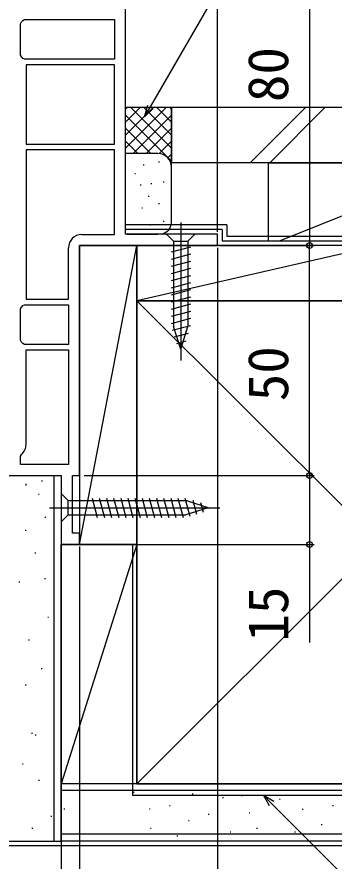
# Model space of a CAD drawing. Units: millimetres, scale not verified. Extents: x -525 to 525, y -783 to 779.
# Drawn here: x 246.4 to 315.3, y -667.6 to -484.1 of the extents above; entities that cross this region are included whole.
import ezdxf
from ezdxf.enums import TextEntityAlignment as Align

# ---------------------------------------------------------------- set-up
doc = ezdxf.new("R2010")
doc.units = ezdxf.units.MM
doc.header["$LTSCALE"] = 4
for name, color, linetype in [('0-2_YKK_11', 7, 'Continuous'), ('0-5_YKK_13', 4, 'Continuous'), ('0-7_YKK_D', 6, 'Continuous'), ('0-9_YSS_K', 3, 'Continuous'), ('0-A_YSS_KE', 3, 'Continuous')]:
    doc.layers.add(name, color=color, linetype=linetype)
doc.styles.add('ＭＳ ゴシック', font='')
doc.styles.get('ＭＳ ゴシック').set_extended_font_data('MS Gothic')

msp = doc.modelspace()

# ---------------------------------------------------------------- linework, layer by layer
at = {"layer": '0-2_YKK_11'}
for points in [[(270, -531.3), (270, -453.8), (222.2, -453.8)], [(247.377, -492.789), (247.2, -492.408), (247.2, -485.592), (247.377, -485.211)], [(247.711, -484.876), (248.092, -484.7), (267.6, -484.7), (267.6, -493.3)], [(267.6, -493.3), (248.092, -493.3), (247.711, -493.124)], [(248.4, -513), (248.4, -545.5), (257.6, -545.5), (257.6, -534.3)], [(260.5, -531.4), (267.6, -531.4), (267.6, -513), (248.4, -513)], [(221, -579), (221, -583.8), (256, -583.8), (256, -598.8), (260, -598.8), (260, -596.3), (258.5, -596.3), (258.5, -583.8), (260, -583.8), (260, -533.8), (290, -533.8), (290, -531.3), (270, -531.3)], [(247.711, -546.876), (248.092, -546.7), (257.6, -546.7), (257.6, -555.3)], [(247.377, -554.789), (247.2, -554.408), (247.2, -547.592), (247.377, -547.211)], [(257.6, -555.3), (248.092, -555.3), (247.711, -555.124)], [(257.6, -556.5), (257.6, -581.4), (247.2, -581.4), (247.2, -579.592), (247.377, -579.211)], [(248.4, -577), (248.4, -556.5), (257.6, -556.5)]]:
    msp.add_lwpolyline(points, dxfattribs=at)
msp.add_lwpolyline([(248.4, -511.8), (267.6, -511.8), (267.6, -494.5), (248.4, -494.5)], close=True, dxfattribs=at)
for centre, start, end in [((245.5, -483), 310.32022, 319.67978), ((245.5, -495), 40.32022, 49.67978), ((260.5, -534.3), 90.00001, 179.99999), ((245.5, -545), 310.32022, 319.67978), ((245.5, -557), 40.32022, 49.67978), ((245.5, -577), 310.32022, 0.00001)]:
    msp.add_arc(centre, 2.9, start, end, dxfattribs=at)
at = {"layer": '0-5_YKK_13'}
for p, q in [((282, -528.8), (282, -558.8)), ((285.1, -531.3), (283.55, -532.85)), ((280.45, -532.85), (280.45, -551.384)), ((283.55, -532.85), (283.55, -551.384)), ((284.1, -534.151), (279.9, -535.276)), ((284.1, -535.704), (279.9, -536.829)), ((284.1, -537.257), (279.9, -538.382)), ((284.1, -538.81), (279.9, -539.935)), ((284.1, -540.363), (279.9, -541.488)), ((284.1, -541.916), (279.9, -543.041)), ((284.1, -543.469), (279.9, -544.594)), ((284.1, -545.021), (279.9, -546.147)), ((284.1, -546.574), (279.9, -547.7)), ((284.1, -548.127), (279.9, -549.253)), ((284.1, -549.68), (279.9, -550.806)), ((284.1, -551.233), (280.159, -552.289)), ((282, -556.3), (280.45, -551.384)), ((282, -556.3), (280.45, -551.384)), ((282, -556.3), (283.55, -551.384)), ((283.647, -552.908), (280.61, -553.721)), ((283.112, -554.604), (281.062, -555.153)), ((256, -587.7), (257.55, -589.25)), ((262.745, -588.7), (263.871, -592.9)), ((264.298, -588.7), (265.424, -592.9)), ((265.851, -588.7), (266.977, -592.9)), ((267.404, -588.7), (268.529, -592.9)), ((268.957, -588.7), (270.082, -592.9)), ((270.51, -588.7), (271.635, -592.9)), ((272.063, -588.7), (273.188, -592.9)), ((273.616, -588.7), (274.741, -592.9)), ((275.169, -588.7), (276.294, -592.9)), ((276.722, -588.7), (277.847, -592.9)), ((278.275, -588.7), (279.4, -592.9)), ((279.827, -588.7), (280.953, -592.9)), ((281.38, -588.7), (282.506, -592.9)), ((282.933, -588.7), (283.989, -592.642)), ((253.5, -590.8), (290.5, -590.8)), ((257.55, -589.25), (283.084, -589.25)), ((288, -590.8), (283.084, -589.25)), ((288, -590.8), (283.084, -592.35)), ((288, -590.8), (283.084, -592.35)), ((284.608, -589.154), (285.421, -592.19)), ((286.304, -589.689), (286.853, -591.739)), ((257.55, -592.35), (283.084, -592.35))]:
    msp.add_line(p, q, dxfattribs=at)
for points in [[(285.1, -531.3), (278.9, -531.3), (280.45, -532.85), (283.55, -532.85)], [(256, -587.7), (256, -593.9), (257.55, -592.35), (257.55, -589.25)]]:
    msp.add_lwpolyline(points, dxfattribs=at)
at = {"layer": '0-7_YKK_D'}
for p, q in [((290, -530.8), (290, -427.05)), ((310, -453.8), (310, -533.801)), ((290.289, -533.8), (311, -533.8)), ((290.289, -533.801), (311, -533.801)), ((310, -583.8), (310, -533.8)), ((290, -534.3), (290, -751.8)), ((261, -583.8), (311, -583.8)), ((261, -583.8), (311, -583.8)), ((256, -599.3), (256, -711.8)), ((260, -599.25), (260, -751.8)), ((260, -599.25), (260, -751.8)), ((260, -599.25), (260, -731.8)), ((260, -599.25), (260, -711.8)), ((260.5, -598.8), (311, -598.8))]:
    msp.add_line(p, q, dxfattribs=at)
for points in [[(274.158, -505.859), (275.433, -503.651), (319.081, -428.05), (403.619, -428.05)], [(276.025, -503.992), (274.158, -505.859), (274.842, -503.309)], [(310, -583.8), (310, -598.8), (310, -620.077)], [(301.284, -655.585), (299.964, -653.299), (302.25, -654.619)], [(299.964, -653.299), (301.767, -655.102), (337.464, -690.8), (459.707, -690.8)]]:
    msp.add_lwpolyline(points, dxfattribs=at)
for centre in [(310, -533.8), (310, -533.801), (310, -583.8), (310, -583.8), (310, -598.8)]:
    msp.add_circle(centre, 0.637, dxfattribs=at)
at = {"layer": '0-9_YSS_K'}
for p, q in [((280, -503.799), (270, -503.799)), ((270, -512.657), (278.858, -503.799)), ((270, -509.828), (276.03, -503.799)), ((270, -507), (273.201, -503.799)), ((270, -504.172), (270.373, -503.799)), ((271.142, -503.799), (280, -512.657)), ((273.971, -503.799), (280, -509.828)), ((276.799, -503.799), (280, -507)), ((279.628, -503.799), (280, -504.172)), ((280, -516.799), (280, -503.799)), ((309.11, -503.799), (297.11, -515.799)), ((313.353, -503.799), (301.353, -515.799)), ((270, -505.485), (280, -515.485)), ((271.687, -513.799), (280, -505.485)), ((270, -508.314), (275.486, -513.799)), ((274.515, -513.799), (280, -508.314)), ((270, -511.142), (272.675, -513.817)), ((277.326, -513.817), (280, -511.142)), ((277, -513.799), (270, -513.799)), ((277.195, -515.627), (277.395, -515.627)), ((279.206, -514.765), (280, -513.971)), ((273.857, -516.294), (274.057, -516.294)), ((280, -528.799), (280, -516.799)), ((301, -515.8), (301, -532.8)), ((301, -515.8), (346, -515.8)), ((303.5, -532.8), (346, -515.8)), ((272.001, -518.125), (272.201, -518.125)), ((273.189, -520.634), (273.389, -520.634)), ((275.526, -520.3), (275.726, -520.3)), ((278.197, -519.966), (278.397, -519.966)), ((274.923, -523.093), (275.123, -523.093)), ((277.195, -524.64), (277.395, -524.64)), ((273.523, -525.641), (273.723, -525.641)), ((278.197, -528.482), (278.397, -528.482)), ((275.192, -529.313), (275.392, -529.313)), ((270.3, -531.299), (277, -531.299)), ((260, -598.8), (272.5, -533.8)), ((325, -533.8), (272.5, -545.8)), ((346, -533.8), (301, -533.8)), ((272.5, -650.799), (377.5, -545.799)), ((272.5, -545.799), (377.5, -650.799)), ((251.768, -584.985), (251.968, -584.985)), ((254.5, -663.298), (254.5, -583.798)), ((248.271, -585.684), (248.471, -585.684)), ((248.271, -585.852), (248.471, -585.852)), ((251.069, -587.87), (251.269, -587.87)), ((252.467, -592.846), (252.667, -592.846)), ((248.213, -595.715), (248.413, -595.715)), ((272.5, -598.8), (256, -598.8)), ((256, -650.8), (256, -598.8)), ((272.5, -598.8), (256, -650.8)), ((272.5, -650.8), (272.5, -598.8)), ((250.311, -600.611), (250.511, -600.611)), ((246.814, -606.905), (247.014, -606.905)), ((252.409, -606.205), (252.609, -606.205)), ((253.108, -614.598), (253.308, -614.598)), ((248.912, -619.493), (249.112, -619.493)), ((251.71, -625.787), (251.91, -625.787)), ((248.213, -629.284), (248.413, -629.284)), ((249.612, -639.775), (249.812, -639.775)), ((250.588, -640.276), (250.388, -640.276)), ((247.79, -646.57), (247.59, -646.57)), ((251.287, -650.067), (251.087, -650.067)), ((272.5, -650.8), (255.997, -650.8)), ((450, -652.299), (256, -652.299)), ((271.684, -652.629), (271.884, -652.629)), ((284.481, -653.018), (284.681, -653.018)), ((291.108, -653.798), (291.308, -653.798)), ((295.199, -653.365), (295.399, -653.365)), ((303.44, -654.189), (303.64, -654.189)), ((256.617, -656.247), (256.817, -656.247)), ((275.192, -656.247), (275.392, -656.247)), ((279.54, -655.513), (279.74, -655.513)), ((308.385, -656.337), (308.585, -656.337)), ((314.979, -655.513), (315.179, -655.513)), ((253.808, -657.87), (254.008, -657.87)), ((283.661, -658.81), (283.861, -658.81)), ((287.989, -657.416), (288.189, -657.416)), ((296.847, -657.161), (297.047, -657.161)), ((249.888, -660.557), (249.688, -660.557)), ((275.419, -660.458), (275.619, -660.458)), ((298.495, -660.458), (298.695, -660.458)), ((312.506, -659.634), (312.706, -659.634)), ((450, -661.799), (256, -661.799)), ((272.463, -661.704), (272.663, -661.704)), ((281.188, -662.106), (281.388, -662.106)), ((287.8, -661.704), (288, -661.704)), ((292.726, -661.282), (292.926, -661.282)), ((306.737, -661.282), (306.937, -661.282)), ((450, -664.298), (243.5, -664.298))]:
    msp.add_line(p, q, dxfattribs=at)
for points in [[(272.5, -598.8), (272.5, -533.8), (260, -533.8), (260, -598.8)], [(325, -545.8), (325, -533.8), (272.5, -533.8), (272.5, -545.8)]]:
    msp.add_lwpolyline(points, close=True, dxfattribs=at)
for centre, radius, start, end in [((277, -516.799), 3, 360, 90), ((277.393, -528.72), 2.609, 278.51139, 358.26236)]:
    msp.add_arc(centre, radius, start, end, dxfattribs=at)
at = {"layer": '0-A_YSS_KE'}
for p, q in [((450, -515.799), (280, -515.799)), ((292, -529.299), (270, -529.299)), ((291, -530.299), (270, -530.299)), ((256, -584.985), (256, -663.298)), ((271.5, -598.8), (271.5, -653.299)), ((450, -650.799), (256, -650.799)), ((256, -663.299), (256, -650.799)), ((271.5, -653.299), (450, -653.299)), ((243.5, -663.298), (256, -663.298)), ((450, -663.299), (256, -663.299))]:
    msp.add_line(p, q, dxfattribs=at)
for points in [[(450, -503.799), (280, -503.799), (280, -515.799)], [(291, -530.299), (291, -532.799), (347, -532.799)], [(292, -529.299), (292, -531.799), (348, -531.799)], [(377.5, -545.799), (272.5, -545.799), (272.5, -650.799), (377.5, -650.799)]]:
    msp.add_lwpolyline(points, dxfattribs=at)

# ---------------------------------------------------------------- texts
at = {"layer": '0-7_YKK_D', "style": 'ＭＳ ゴシック'}
for s, p in [('80', (308, -502.63)), ('50', (308, -567.664)), ('15', (308, -619.918))]:
    msp.add_text(s, height=8.798, rotation=90, dxfattribs=at).set_placement(p, align=Align.BOTTOM_LEFT)

doc.saveas('drawing.dxf')
